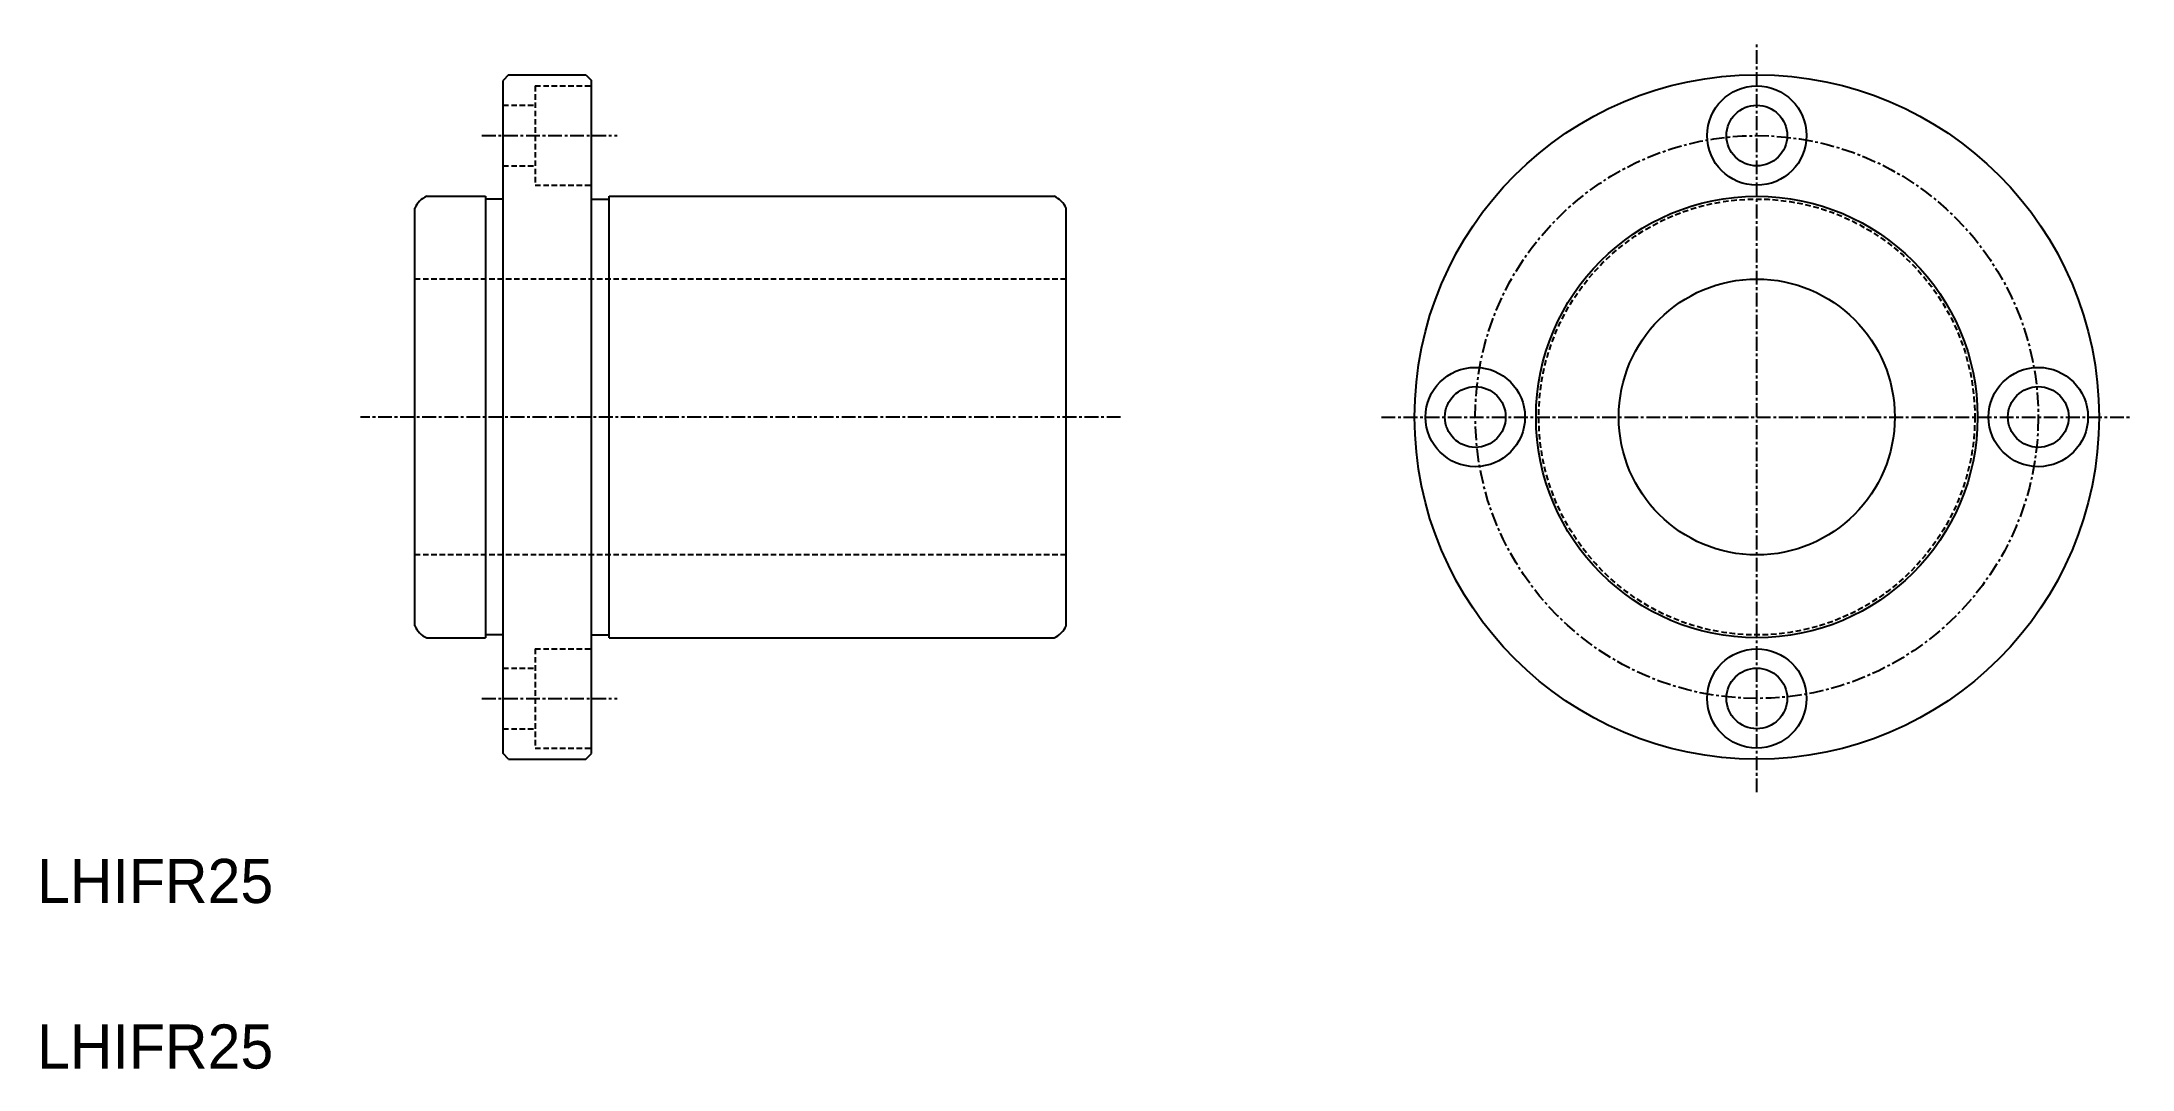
# Model space of a CAD drawing. Extents: x 176 to 365, y 145 to 238.
import ezdxf

# ---------------------------------------------------------------- set-up
doc = ezdxf.new("R2010")
doc.units = 0
doc.linetypes.add('CENTER', pattern=[2, 1.25, -0.25, 0.25, -0.25])
doc.linetypes.add('DASHED', pattern=[0.75, 0.5, -0.25])
doc.layers.get('0').update_dxf_attribs({"linetype": 'CONTINUOUS'})
doc.layers.add('CENTER', color=1, linetype='CENTER')

msp = doc.modelspace()

# ---------------------------------------------------------------- linework, layer by layer
at = {"color": 7, "linetype": 'CONTINUOUS'}
for p, q in [((218.19, 235.46), (217.69, 234.96)), ((217.69, 173.96), (217.69, 234.96)), ((218.19, 235.46), (225.19, 235.46)), ((225.19, 235.46), (225.69, 234.96)), ((225.69, 173.96), (225.69, 234.96)), ((210.78, 224.46), (216.09, 224.46)), ((216.09, 224.46), (216.09, 184.46)), ((217.69, 224.21), (216.09, 224.21)), ((225.69, 224.21), (227.29, 224.21)), ((227.29, 224.46), (267.6, 224.46)), ((227.29, 184.46), (227.29, 224.46)), ((209.69, 185.55), (209.69, 223.37)), ((268.69, 185.55), (268.69, 223.37)), ((210.78, 184.46), (216.09, 184.46)), ((217.69, 184.71), (216.09, 184.71)), ((225.69, 184.71), (227.29, 184.71)), ((227.29, 184.46), (267.6, 184.46)), ((218.19, 173.46), (217.69, 173.96)), ((218.19, 173.46), (225.19, 173.46)), ((225.19, 173.46), (225.69, 173.96))]:
    msp.add_line(p, q, dxfattribs=at)
at = {"color": 3, "linetype": 'DASHED'}
for p, q in [((220.59, 234.46), (220.59, 225.46)), ((220.59, 234.46), (225.69, 234.46)), ((217.69, 232.71), (220.59, 232.71)), ((217.69, 227.21), (220.59, 227.21)), ((220.59, 225.46), (225.69, 225.46)), ((268.69, 216.96), (209.69, 216.96)), ((268.69, 191.96), (209.69, 191.96)), ((220.59, 183.46), (225.69, 183.46)), ((220.59, 183.46), (220.59, 174.46)), ((217.69, 181.71), (220.59, 181.71)), ((217.69, 176.21), (220.59, 176.21)), ((220.59, 174.46), (225.69, 174.46))]:
    msp.add_line(p, q, dxfattribs=at)
at = {"color": 7, "linetype": 'CONTINUOUS'}
for centre, radius in [((331.26, 204.46), 31), ((331.26, 229.96), 4.5), ((331.26, 229.96), 2.75), ((331.26, 204.46), 20), ((331.26, 204.46), 12.5), ((305.76, 204.46), 4.5), ((356.76, 204.46), 4.5), ((305.76, 204.46), 2.75), ((356.76, 204.46), 2.75), ((331.26, 178.96), 4.5), ((331.26, 178.96), 2.75)]:
    msp.add_circle(centre, radius, dxfattribs=at)
at = {"color": 3, "linetype": 'DASHED'}
msp.add_circle((331.26, 204.46), 19.75, dxfattribs=at)
at = {"color": 7, "linetype": 'CONTINUOUS'}
for centre, start, end in [((211.54, 222.61), 112.3316, 157.6684), ((266.84, 222.61), 22.3316, 67.6684), ((211.54, 186.31), 202.3316, 247.6684), ((266.84, 186.31), 292.3316, 337.6684)]:
    msp.add_arc(centre, 2, start, end, dxfattribs=at)
at = {"layer": 'CENTER', "color": 1, "linetype": 'CENTER'}
for p, q in [((331.26, 170.46), (331.26, 238.46)), ((215.77, 229.96), (228.03, 229.96)), ((273.62, 204.46), (204.79, 204.46)), ((297.26, 204.46), (365.26, 204.46)), ((215.77, 178.96), (228.03, 178.96))]:
    msp.add_line(p, q, dxfattribs=at)
msp.add_circle((331.26, 204.46), 25.5, dxfattribs=at)

# ---------------------------------------------------------------- texts
at = {"color": 7, "linetype": 'CONTINUOUS'}
for p in [(175.47, 160.42), (175.47, 145.42)]:
    msp.add_text('LHIFR25', height=4, dxfattribs=at).set_placement(p)

doc.saveas('drawing.dxf')
